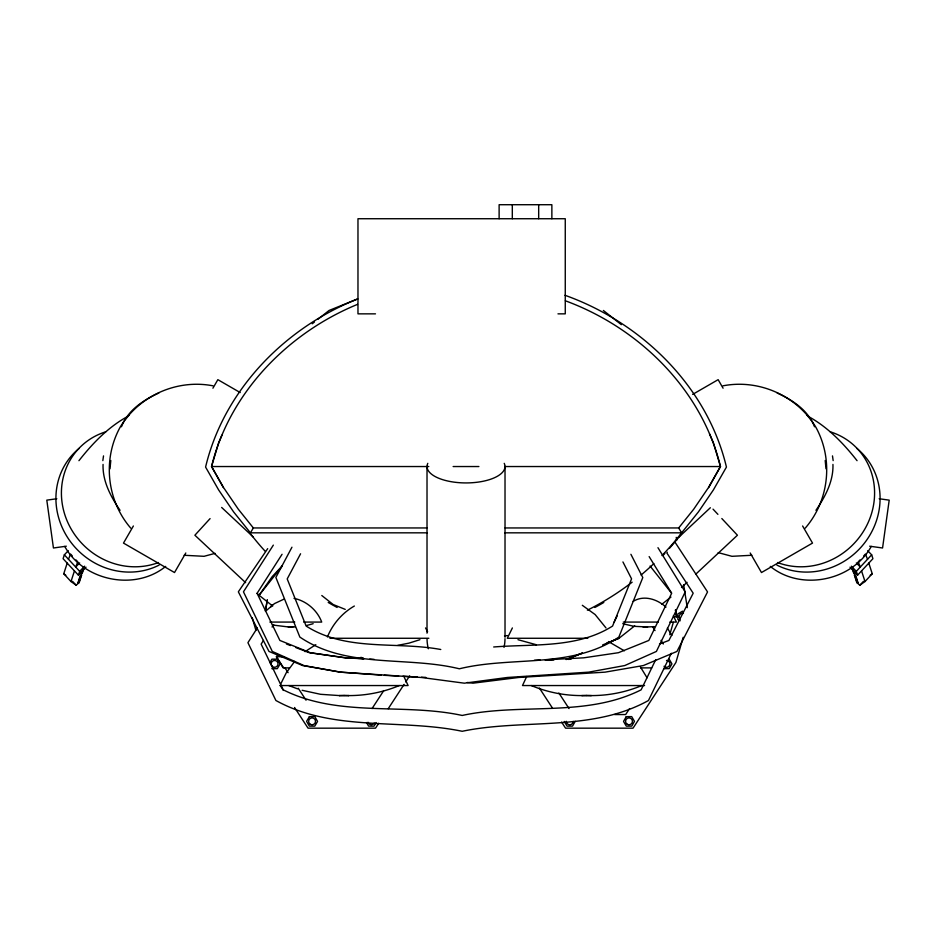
<?xml version="1.0" encoding="UTF-8"?>
<svg xmlns="http://www.w3.org/2000/svg" width="936" height="936" viewBox="0 0 936 936"><rect width="100%" height="100%" fill="white"/><g stroke="black" fill="none" stroke-linecap="round" stroke-linejoin="round"><path stroke-width="1.4" d="M833.157 460.606L832.478 455.89M832.946 464.42C833.52 481.361 825.201 496.7 815.946 510.307M826.008 468.819L825.189 460.5M267.193 600.011L265.461 611.231L267.286 600.011M110.811 460.5L109.992 468.819M103.522 455.89L102.843 460.606M669.755 634.713L673.335 622.346M683.186 637.287L675.909 662.466L633.04 728.173L565.566 728.173L561.6 722.089M223.376 487.609L211.559 466.537L218.603 442.833L221.961 435.158M426.898 527.951L253.352 527.951L238.341 509.254L223.587 487.609L211.559 466.537C229.554 392.523 288.031 332.853 357.529 304.364M68.281 550.719L64.338 554.826L63.075 558.698L78.437 575.184L86.007 567.181M83.55 569.591L81.268 572.083L83.082 571.042L81.034 573.288L82.672 572.317L80.145 576.038L81.76 575.137L79.478 577.617L81.28 576.588L78.998 579.068L80.812 578.038L78.53 580.519L80.344 579.489L78.062 581.97L79.876 580.94L77.594 583.42L79.408 582.391L76.155 585.222L70.996 581.537L63.753 573.756L67.205 563.121M70.996 581.537L74.447 570.901M78.437 575.184L79.689 571.323L84.626 566.175M68.457 559.26L70.563 554.1L72.376 556.043M280.589 684.239L286.276 672.785L294.723 661.366M327.425 636.948C332.643 624.055 342.26 612.94 354.346 606.025M614.168 622.077L617.198 615.876M655.703 659.728L641.125 689.832C585.597 717.772 521.247 702.655 462.197 715.455C403.135 702.655 338.785 717.772 283.257 689.832L261.132 644.12L263.472 640.458M671.334 653.269L648.472 700.502C591.505 732.057 523.832 718.485 462.197 731.285C400.55 718.485 332.877 732.057 275.909 700.502L247.923 642.669L257.295 628.009M291.95 547.209L275.874 577.442L299.848 637.065C346.917 669.041 406.68 655.867 459.365 668.795C512.05 655.867 571.802 669.041 618.871 637.065L642.798 577.547L630.899 554.299M300.573 553.773L287.2 578.939L306.142 626.055C346.437 651.819 396.045 641.195 440.774 649.502M121.446 426.769C127.916 410.225 143.313 400.081 158.851 393.003M512.378 627.939L507.312 638.27L587.808 638.27M526.699 676.529L522.499 685.55L644.565 685.55M708.646 487.609L720.463 466.537L713.419 442.833L709.511 433.883M575.23 721.34L572.528 726.114L567.052 726.149L564.279 721.434M565.379 300.795C638.914 327.799 701.672 389.271 720.463 466.537L708.435 487.609L693.681 509.254L678.682 527.951L505.124 527.951M133.38 525.985L123.493 543.091L174.517 572.539L185.796 552.989M212.917 388.218L217.854 379.665L240.189 392.558M269.825 662.688L271.908 659.143L277.384 659.19L280.086 663.952L277.313 668.678L271.826 668.632M376.12 722.615L374.026 726.149L368.55 726.114L366.526 722.533M253.352 527.951L250.415 532.83L233.602 511.898L218.638 489.937L205.581 467.076C223.938 389.949 285.012 327.682 357.727 298.935M273.335 545.126L243.454 591.821L272.317 651.444L303.966 665.554L340.025 672.153L421.34 677.477L464.361 683.186L507.37 677.477L588.685 672.153L624.745 665.554L656.393 651.444L685.21 591.926L657.961 547.689M282.064 554.276L257.084 593.319L279.887 640.446L310.284 652.708L344.928 657.821L363.893 658.815M270.586 607.242L272.154 604.796M272.072 627.038L273.628 624.593M805.206 528.185C829.261 500.456 833.59 459.272 815.818 427.144C796.887 395.694 759.049 378.858 723.013 385.819M372.048 708.575L383.76 690.616M378.694 723.306L375.511 728.173L308.049 728.173L294.547 707.487M388.218 708.704L404.095 684.368M405.686 681.934L409.652 675.85M629.565 708.575L625.657 714.554L614.566 714.554M267.696 548.636L238.341 591.821L268.995 651.444L302.609 665.554L340.915 672.153L381.42 675.137M667.356 552.181L666.841 552.942L693.19 593.213L668.912 640.446L659.494 644.015M871.264 546.425C852.24 581.022 800.982 591.376 770.293 566.397M78.94 460.688C92.231 443.746 107.593 427.717 126.512 417.082M282.216 566.046L259.096 595.273L272.704 606.037M661.974 555.539A272.481 272.481 0 0 0 681.619 532.83L698.42 511.898L713.384 489.937L726.441 467.076C707.312 386.556 641.745 322.663 564.993 295.285M82.602 569.802L83.971 568.304M210.085 518.602L194.887 535.228L245.641 582.683M282.11 565.987L272.165 576.658L259.096 595.273L257.026 593.342M859.997 559.927L858.195 561.881L860.301 567.029L856.358 562.922M863.624 556.043L865.437 554.1L867.543 559.26M871.662 554.826L872.925 558.698L857.563 575.184L856.311 571.323L871.662 554.826L867.719 550.719M852.45 569.591L854.732 572.083L852.918 571.042L854.966 573.288L853.328 572.317L855.855 576.038L854.24 575.137L856.522 577.617L854.72 576.588L857.002 579.068L855.188 578.038L857.47 580.519L855.656 579.489L857.938 581.97L856.124 580.94L858.406 583.42L856.592 582.391L859.845 585.222L863.472 581.338M859.845 585.222L865.004 581.537L872.247 573.756L868.795 563.121M125.19 419.305L129.145 415.104M79.642 562.922L75.699 567.029L77.805 561.881L76.003 559.927M266.62 610.319L274.47 603.591L283.842 599.215M678.939 537.112L710.354 507.733M681.502 587.527L687.071 582.309M695.986 573.979L737.428 535.228L721.82 518.532M312.238 323.786L314.473 322.007M317.842 319.34L329.062 310.471L357.529 298.993M602.655 644.927L618.848 638.399L634.725 625.833M661.869 604.246L670.948 597.074M870.188 575.23L872.247 573.756M305.089 651.643L315.806 644.658M165.707 566.397C135.018 591.376 83.76 581.022 64.736 546.425M682.531 611.173L677.804 613.946L677.851 619.421L680.238 620.779M692.64 394.395L718.146 379.665L723.083 388.218M633.192 601.368C643.945 594.723 657.259 599.215 665.987 607.09M566.128 659.552L582.332 653.024M606.633 643.231L618.79 638.329M568.901 658.523L582.403 653.082M399.321 685.55C383.315 692.242 365.964 695.67 348.613 695.588M641.792 685.55C625.786 692.242 608.447 695.67 591.096 695.588M419.936 639.686L409.009 643.126L397.777 645.36M313.162 623.692L306.54 625.517M215.058 553.363L204.06 556.312L184.158 555.27M56.827 498.748L46.8 500.14L53.434 547.993L66.327 546.203M654.439 626.605L647.501 626.956M751.842 555.27L731.94 556.312L718.193 552.626M545.852 659.81L583.783 657.821L618.427 652.708L648.823 640.446L671.685 593.213L649.139 556.604M568.164 659.389L571.042 659.236M493.681 646.987C533.672 643.769 577.138 648.496 612.577 626.055L631.566 578.834L622.931 561.939M534.374 660.254L540.107 660.032M545.314 660.336L553.843 660.02M642.997 626.956L647.583 626.956L633.859 626.324L622.721 623.692M292.804 626.956L295.179 626.921M663.776 668.678L669.252 668.632L671.954 663.87L669.182 659.143M375.488 313.852L357.973 313.852L357.973 218.731L565.262 218.731L565.262 313.852L557.973 313.852M211.559 466.537L428.793 466.537M453.129 466.537L478.893 466.537M504.668 466.537L720.463 466.537M427.378 532.83L249.748 532.83A269.392 267.088 -90 0 0 265.227 551.327M504.644 532.83L682.274 532.83M674.926 616.836L676.634 616.836L675.453 609.827L676.482 616.836M269.872 622.077L294.77 622.077M303.65 622.077L321.715 622.077C317.234 610.167 306.47 600.947 294.009 598.338M623.282 622.077L658.347 622.077M669.767 622.077L676.412 622.077L673.37 615.876M329.917 638.27L428.84 638.27M284.368 656.721L276.319 656.721L283.655 667.883L289.423 667.883M640.657 667.883L651.667 667.883M280.016 685.55L408.108 685.55L403.907 676.529M288.382 626.956L272.423 624.991M581.981 695.588C564.63 695.67 547.291 692.242 531.285 685.55M339.511 695.588L320.545 694.301L302.129 690.288M354.756 658.242L346.121 657.821L309.325 652.708L295.87 647.595M357.634 658.382L363.39 658.675M384.298 675.312L398.631 676.038M402.925 676.248L417.257 676.974M421.551 677.184L425.857 677.407M212.987 385.819C176.951 378.858 139.113 395.694 120.182 427.144C102.41 459.272 106.739 500.456 130.794 528.185M369.732 659.12L374.107 659.353M467.263 682.473L472.972 683.186L518.661 677.477L605.03 672.153L643.336 665.554L676.95 651.444L707.546 591.926L674.587 541.546M879.173 498.748L889.2 500.14L882.566 547.993L869.673 546.203M536.363 644.752L517.971 639.686M297.636 688.873L288.803 685.55M286.451 644.015L290.488 645.548M345.244 609.383L333.169 604.516L321.785 595.518M363.484 658.464L360.781 657.376L363.554 658.523M608.412 641.534L624.359 650.812M777.149 393.003C792.687 400.081 808.084 410.225 814.554 426.769M582.321 605.299L595.132 614.554L605.99 627.939M809.488 417.082C828.407 427.717 843.769 443.746 857.06 460.688M63.753 573.756L65.812 575.23M603.381 310.471L621.34 324.675M221.656 507.452L253.211 536.971M851.374 566.175L856.311 571.323M806.855 415.104L810.81 419.305M849.993 567.181L857.563 575.184M713.033 509.137L717.912 514.355M64.338 554.826L79.689 571.323M72.528 581.338L76.155 585.222M852.029 568.304L853.398 569.802M650.087 566.046L671.428 593.026M640.364 666.888L647.057 677.781M558.886 693.014L569.041 708.575M539.37 688.018L552.064 707.487M284.965 667.883L288.089 672.668M298.245 688.229L306.049 700.198M280.262 685.585L283.433 690.452M667.38 628.115L671.896 635.439M652.778 626.933L655.024 630.595M661.05 640.353L663.296 644.015M120.054 510.307C110.799 496.7 102.48 481.361 103.054 464.42M678.682 527.951L681.619 532.83M276.436 656.721L283.128 667.883M802.62 525.985L812.506 543.091L761.483 572.539L750.204 552.989M425.541 627.939L427.612 631.73M861.553 570.901L865.004 581.537M276.892 653.971L277.688 656.721M252.24 617.713L255.879 630.302M676.237 537.369L676.693 540.236M683.666 584.719L687.27 607.675M551.866 218.731L551.866 204.715L499.122 204.715L499.122 218.731M538.68 204.715L538.68 218.731M512.308 204.715L512.308 218.731M505.019 466.537L505.019 637.264M427.015 466.537L427.015 633.169M504.984 638.703A38.973 38.926 0 0 1 504.013 647.361M428.36 648.753A38.973 38.926 0 0 1 427.038 638.703M653.866 563.589A272.481 272.481 0 0 1 641.09 575.008M632.151 582.18A272.481 272.481 0 0 1 587.387 610.178M507.312 635.556A272.481 272.481 0 0 1 504.492 635.965M682.18 532.76A269.392 267.088 -90 0 1 669.638 548.145M664.876 553.422A269.392 267.088 -90 0 1 662.934 555.493M603.814 602.456A269.392 267.088 -90 0 1 594.875 607.452M337.147 607.452A269.392 267.088 -90 0 1 328.22 602.456M504.235 463.343A38.973 16.392 0 0 1 466.011 482.929A38.973 16.392 0 0 1 427.787 463.343M856.662 448.262A71.241 66.468 -46 0 1 867.204 539.335A71.241 66.468 -46 0 1 776.88 565.098M830.173 431.788A71.241 66.468 -46 0 1 869.357 519.737A71.241 66.468 -46 0 1 777.535 562.524M159.12 565.098A71.241 66.468 46 0 1 68.796 539.335A71.241 66.468 46 0 1 79.338 448.262M158.465 562.524A71.241 66.468 46 0 1 66.643 519.737A71.241 66.468 46 0 1 105.826 431.788M573.183 721.375A3.428 3.428 0 0 1 569.72 724.768A3.428 3.428 0 0 1 566.327 721.317M680.086 619.047A3.428 3.428 0 0 1 683.444 613.349M666.502 660.442A3.428 3.428 0 0 1 669.626 665.203A3.428 3.428 0 0 1 664.033 666.268M374.306 723.025A3.428 3.428 0 0 1 368.024 722.253M626.231 716.66L623.528 721.434L626.301 726.149L631.777 726.114L634.479 721.34L631.706 716.613L626.231 716.66M309.383 716.613L306.599 721.34L309.301 726.114L314.777 726.149L317.561 721.434L314.859 716.66L309.383 716.613M290.593 626.898L288.3 626.956L292.886 626.956L290.593 626.898M344.062 695.483L339.347 695.588L348.777 695.588L344.062 695.483M586.533 695.483L581.829 695.588L591.248 695.588L586.533 695.483M627.26 724.288A3.428 3.428 0 0 0 632.432 721.375A3.428 3.428 0 0 0 627.319 718.357A3.428 3.428 0 0 0 627.26 724.288M309.676 723.785A3.428 3.428 0 0 0 315.397 722.194A3.428 3.428 0 0 0 311.161 718.041A3.428 3.428 0 0 0 309.676 723.785M272.212 666.303A3.428 3.428 0 0 0 277.922 664.724A3.428 3.428 0 0 0 273.698 660.57A3.428 3.428 0 0 0 272.212 666.303"/></g></svg>
